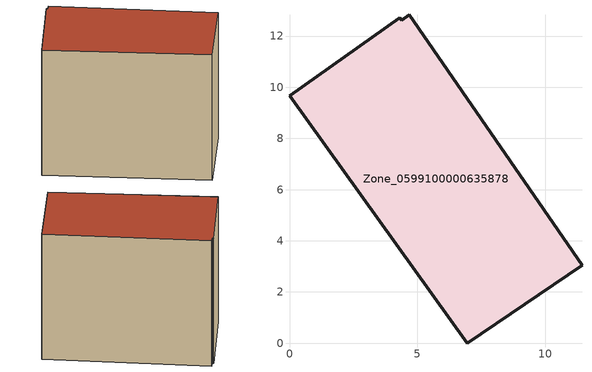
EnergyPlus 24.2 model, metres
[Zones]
Zone_0599100000635878
 floor ground (C_G): 4.68,12.83 11.43,3.05 6.94,0 0,9.67 4.31,12.71 4.38,12.62 z0
 wall outside (C_F): 6.94,0 11.43,3.05 4.68,12.83 4.38,12.62 4.31,12.71 0,9.67 6.94,0 z0:10.39
 roof outside (C_R): 11.43,3.05 4.68,12.83 4.38,12.62 4.31,12.71 0,9.67 6.94,0 z10.39
[BUILDING]
Pand.0599100000635878: North Axis=0; Terrain=City; Loads Convergence Tolerance Value=0.04; Temperature Convergence Tolerance Value=0.4; Solar Distribution=FullExterior; Maximum Number of Warmup Days=25; Minimum Number of Warmup Days=1
[Site:Location]
Rotterdam.The.Hague.AP_ZH_NLD Design_Conditions: Latitude=51.96; Longitude=4.45; Time Zone=1; Elevation=-4.5
[SITE:GROUNDTEMPERATURE:BUILDINGSURFACE]
18, 18, 18, 18, 18, 18, 18, 18, 18, 18, 18, 18
[MATERIAL] Thermal Absorptance=0.9; Solar Absorptance=0.7; Visible Absorptance=0.7
Name | Roughness | Thickness | Conductivity | Density | Specific Heat
G.TI.1946 | MediumSmooth | 0.15 | 1 | 540 | 1210
F.TI.1946 | Rough | 0.3 | 0.857143 | 1920 | 840
R.TI.1946 | MediumRough | 0.2 | 0.1 | 1500 | 1000
[CONSTRUCTION]
C_G: G.TI.1946
C_F: F.TI.1946
C_R: R.TI.1946
[ZONE]
Zone_0599100000635878: Type=1; Multiplier=1; Ceiling Height=Autocalculate; Volume=Autocalculate; Floor Area=autocalculate; Part of Total Floor Area=Yes
[ZONEINFILTRATION:DESIGNFLOWRATE]
Infil_Zone_0599100000635878: Zone or ZoneList or Space or SpaceList=Zone_0599100000635878; Schedule=AlwaysOn; Design Flow Rate Calculation Method=Flow/Area; Flow Rate per Floor Area=0.003; Constant Term Coefficient=1; Temperature Term Coefficient=0; Velocity Term Coefficient=0; Velocity Squared Term Coefficient=0
[HVACTEMPLATE:ZONE:IDEALLOADSAIRSYSTEM]
Zone_0599100000635878: Maximum Heating Supply Air Temperature=50; Minimum Cooling Supply Air Temperature=13; Maximum Heating Supply Air Humidity Ratio=0.0156; Minimum Cooling Supply Air Humidity Ratio=0.0077; Heating Limit=NoLimit; Cooling Limit=NoLimit; Dehumidification Control Type=ConstantSensibleHeatRatio; Cooling Sensible Heat Ratio=0.7; Dehumidification Setpoint=60; Humidification Control Type=None; Humidification Setpoint=30; Outdoor Air Method=None; Outdoor Air Flow Rate per Person=0.00944; Outdoor Air Flow Rate per Zone Floor Area=0; Outdoor Air Flow Rate per Zone=0; Demand Controlled Ventilation Type=None; Outdoor Air Economizer Type=NoEconomizer; Heat Recovery Type=None; Sensible Heat Recovery Effectiveness=0.7; Latent Heat Recovery Effectiveness=0.65
[ZONECONTROL:THERMOSTAT]
ThermostatControl_Zone_0599100000635878: Zone or ZoneList=Zone_0599100000635878; Control Type Schedule=DualSetpointControlType; Control 1=Thermostat_Zone_0599100000635878; Temperature Difference Between Cutout And Setpoint=0
[THERMOSTATSETPOINT:DUALSETPOINT]
Thermostat_Zone_0599100000635878: Heating Setpoint Temperature Schedule=HeatingSetpoint_Zone_0599100000635878; Cooling Setpoint Temperature Schedule=CoolingSetpoint_Zone_0599100000635878
[SCHEDULE:COMPACT]
HeatingSetpoint_Zone_0599100000635878: Through: 12/31, For: AllDays, Until: 24:00, 21
CoolingSetpoint_Zone_0599100000635878: Through: 12/31, For: AllDays, Until: 24:00, 24
DualSetpointControlType: Through: 12/31, For: AllDays, Until: 24:00, 4
AlwaysOn: Through: 12/31, For: AllDays, Until: 24:00, 1
